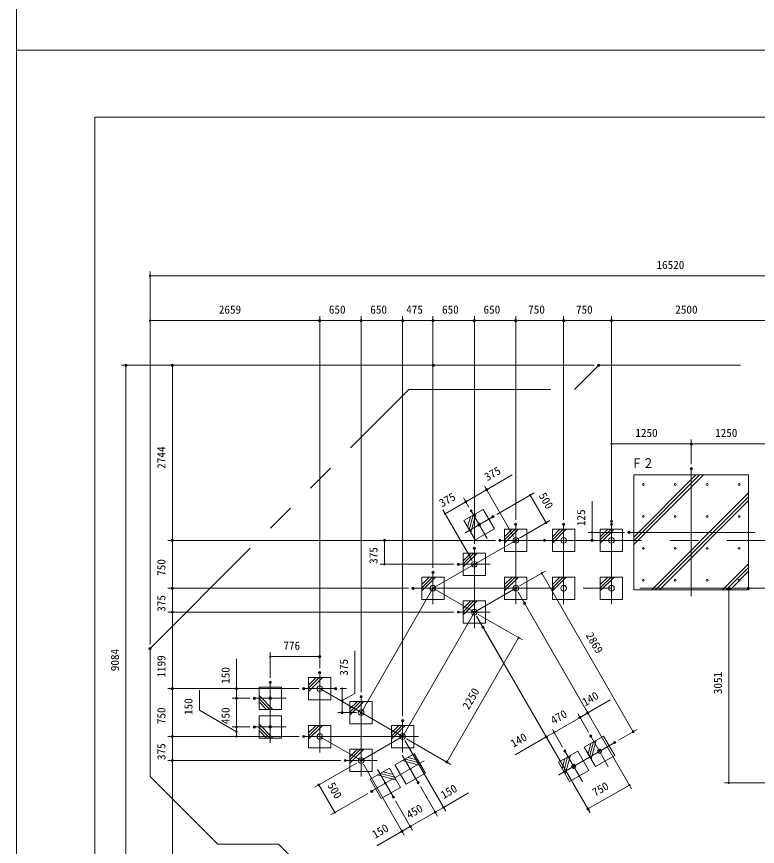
# Model space of a CAD drawing. Units: millimetres on the paper, scale 1:70. Extents: x 0 to 420, y -297 to 594.
# Drawn here: x 0 to 165.9, y -178.2 to 7.5 of the extents above; entities that cross this region are included whole.
import ezdxf
from ezdxf.enums import TextEntityAlignment as Align

# ---------------------------------------------------------------- set-up
doc = ezdxf.new("R2010")
doc.units = ezdxf.units.MM
doc.header["$PDMODE"] = 32
doc.header["$PDSIZE"] = 0.5
doc.linetypes.add('USER1', pattern=[50.8, 31.75, -6.35, 6.35, -6.35])
doc.linetypes.add('USER3', pattern=[63.5, 31.75, -6.35, 6.35, -6.35, 6.35, -6.35])
doc.layers.add('DEFPOINTS_3', color=7, linetype='Continuous', lineweight=9)
doc.layers.add('LY_1', color=7, linetype='Continuous', lineweight=9)
doc.styles.add('ＭＳ ゴシック', font='')
doc.styles.get('ＭＳ ゴシック').set_extended_font_data('MS Gothic')

# ---------------------------------------------------------------- blocks, each defined once
blk = doc.blocks.new('-000-_DOTSMALL')
at = {"color": 7, "linetype": 'Continuous', "lineweight": 9}
blk.add_circle((0, 0), 0.0625, dxfattribs=at)
blk.add_circle((0, 0), 0.0625, dxfattribs=at)

msp = doc.modelspace()

# ---------------------------------------------------------------- linework, layer by layer
at = {"layer": 'DEFPOINTS_3'}
for p, q in [((0, 297), (0, 0)), ((0, 0), (420, 0)), ((420, 0), (0, 0)), ((0, 0), (0, -297))]:
    msp.add_line(p, q, dxfattribs=at)
at = {"layer": 'LY_1'}
for p, q in [((17.5, -15), (17.5, -282)), ((402.5, -15), (17.5, -15)), ((163.92, -95.092), (138.206, -95.092)), ((138.206, -95.092), (138.206, -120.806)), ((163.92, -120.806), (163.92, -95.092)), ((104.482, -102.812), (100.152, -105.312)), ((106.982, -107.143), (104.482, -102.812)), ((100.152, -105.312), (102.652, -109.643)), ((102.652, -109.643), (106.982, -107.143)), ((114.278, -107.235), (109.278, -107.235)), ((109.278, -107.235), (109.278, -112.235)), ((114.278, -112.235), (114.278, -107.235)), ((124.992, -107.235), (119.992, -107.235)), ((119.992, -107.235), (119.992, -112.235)), ((124.992, -112.235), (124.992, -107.235)), ((135.706, -107.235), (130.706, -107.235)), ((130.706, -107.235), (130.706, -112.235)), ((135.706, -112.235), (135.706, -107.235)), ((104.999, -112.592), (99.999, -112.592)), ((99.999, -112.592), (99.999, -117.592)), ((104.999, -117.592), (104.999, -112.592)), ((109.278, -112.235), (114.278, -112.235)), ((119.992, -112.235), (124.992, -112.235)), ((130.706, -112.235), (135.706, -112.235)), ((95.72, -117.949), (90.72, -117.949)), ((90.72, -117.949), (90.72, -122.949)), ((95.72, -122.949), (95.72, -117.949)), ((99.999, -117.592), (104.999, -117.592)), ((114.278, -117.949), (109.278, -117.949)), ((109.278, -117.949), (109.278, -122.949)), ((114.278, -122.949), (114.278, -117.949)), ((124.992, -117.949), (119.992, -117.949)), ((119.992, -117.949), (119.992, -122.949)), ((124.992, -122.949), (124.992, -117.949)), ((135.706, -117.949), (130.706, -117.949)), ((130.706, -117.949), (130.706, -122.949)), ((135.706, -122.949), (135.706, -117.949)), ((138.206, -120.806), (163.92, -120.806)), ((90.72, -122.949), (95.72, -122.949)), ((104.999, -123.306), (99.999, -123.306)), ((99.999, -123.306), (99.999, -128.306)), ((104.999, -128.306), (104.999, -123.306)), ((109.278, -122.949), (114.278, -122.949)), ((119.992, -122.949), (124.992, -122.949)), ((130.706, -122.949), (135.706, -122.949)), ((99.999, -128.306), (104.999, -128.306)), ((70.37, -140.429), (65.37, -140.429)), ((65.37, -140.429), (65.37, -145.429)), ((70.37, -145.429), (70.37, -140.429)), ((54.291, -142.571), (54.291, -147.571)), ((59.291, -142.571), (54.291, -142.571)), ((59.291, -147.571), (59.291, -142.571)), ((65.37, -145.429), (70.37, -145.429)), ((79.648, -145.786), (74.648, -145.786)), ((74.648, -145.786), (74.648, -150.786)), ((79.648, -150.786), (79.648, -145.786)), ((54.291, -147.571), (59.291, -147.571)), ((59.291, -149), (54.291, -149)), ((54.291, -149), (54.291, -154)), ((59.291, -154), (59.291, -149)), ((70.37, -151.143), (65.37, -151.143)), ((65.37, -151.143), (65.37, -156.143)), ((70.37, -156.143), (70.37, -151.143)), ((74.648, -150.786), (79.648, -150.786)), ((88.927, -151.143), (83.927, -151.143)), ((83.927, -151.143), (83.927, -156.143)), ((88.927, -156.143), (88.927, -151.143)), ((54.291, -154), (59.291, -154)), ((131.453, -153.529), (127.123, -156.029)), ((133.953, -157.859), (131.453, -153.529)), ((65.37, -156.143), (70.37, -156.143)), ((79.648, -156.5), (74.648, -156.5)), ((74.648, -156.5), (74.648, -161.5)), ((79.648, -161.5), (79.648, -156.5)), ((83.927, -156.143), (88.927, -156.143)), ((84.728, -159.985), (89.058, -157.485)), ((89.058, -157.485), (91.558, -161.815)), ((125.639, -156.886), (121.309, -159.386)), ((128.139, -161.216), (125.639, -156.886)), ((127.123, -156.029), (129.623, -160.359)), ((129.623, -160.359), (133.953, -157.859)), ((130.669, -156.456), (130.05, -156.813)), ((130.05, -156.813), (130.408, -157.432)), ((130.408, -157.432), (131.026, -157.075)), ((131.026, -157.075), (130.669, -156.456)), ((121.309, -159.386), (123.809, -163.716)), ((74.648, -161.5), (79.648, -161.5)), ((79.161, -163.199), (83.491, -160.699)), ((83.491, -160.699), (85.991, -165.03)), ((87.228, -164.315), (84.728, -159.985)), ((123.809, -163.716), (128.139, -161.216)), ((124.854, -159.813), (124.236, -160.17)), ((124.236, -160.17), (124.593, -160.789)), ((124.593, -160.789), (125.211, -160.432)), ((125.211, -160.432), (124.854, -159.813)), ((81.661, -167.53), (79.161, -163.199)), ((91.558, -161.815), (87.228, -164.315)), ((85.991, -165.03), (81.661, -167.53))]:
    msp.add_line(p, q, dxfattribs=at)
at = {"layer": 'LY_1', "lineweight": 18}
for p, q in [((29.878, -132.954), (29.878, -49.541)), ((29.878, -50.541), (265.882, -50.541)), ((29.878, -132.954), (29.878, -59.541)), ((29.878, -60.541), (67.87, -60.541)), ((67.87, -138.357), (67.87, -59.541)), ((67.87, -138.357), (67.87, -59.541)), ((67.87, -60.541), (77.148, -60.541)), ((77.148, -143.714), (77.148, -59.541)), ((77.148, -60.541), (86.427, -60.541)), ((86.427, -149.071), (86.427, -59.541)), ((86.427, -60.541), (93.22, -60.541)), ((93.22, -115.878), (93.22, -59.541)), ((93.22, -60.541), (102.499, -60.541)), ((102.499, -110.521), (102.499, -59.541)), ((102.499, -60.541), (111.778, -60.541)), ((111.778, -105.163), (111.778, -59.541)), ((111.778, -60.541), (122.492, -60.541)), ((122.492, -105.163), (122.492, -59.541)), ((122.492, -60.541), (133.206, -60.541)), ((133.206, -105.163), (133.206, -59.541)), ((133.206, -60.541), (168.92, -60.541)), ((129.355, -70.541), (23.48, -70.541)), ((24.48, -200.308), (24.48, -70.541)), ((92.291, -70.541), (33.878, -70.541)), ((34.878, -109.735), (34.878, -70.541)), ((133.206, -104.449), (133.206, -87.144)), ((151.063, -92.663), (151.063, -87.144)), ((151.063, -92.663), (151.063, -87.144)), ((133.206, -88.144), (151.063, -88.144)), ((151.063, -88.144), (168.92, -88.144)), ((105.242, -98.414), (111.005, -95.086)), ((138.206, -110.686), (153.8, -95.092)), ((138.206, -109.837), (152.951, -95.092)), ((138.206, -108.989), (152.103, -95.092)), ((100.602, -101.093), (105.242, -98.414)), ((111.278, -108.869), (104.742, -97.548)), ((101.281, -102.269), (100.102, -100.227)), ((101.281, -102.269), (100.102, -100.227)), ((107.526, -103.942), (115.864, -99.128)), ((114.998, -99.628), (118.569, -105.814)), ((142.228, -120.806), (163.92, -99.114)), ((143.076, -120.806), (163.92, -99.962)), ((95.963, -103.771), (100.602, -101.093)), ((128.872, -100.962), (128.872, -107.949)), ((143.925, -120.806), (163.92, -100.811)), ((101.999, -114.226), (95.463, -102.905)), ((101.703, -108), (102.839, -103.761)), ((100.996, -106.775), (101.614, -104.468)), ((101.349, -107.387), (102.226, -104.115)), ((112.644, -109.235), (119.435, -105.314)), ((109.278, -110.338), (112.38, -107.235)), ((109.278, -109.631), (111.673, -107.235)), ((109.278, -108.923), (110.966, -107.235)), ((119.992, -110.338), (123.095, -107.235)), ((119.992, -109.631), (122.388, -107.235)), ((119.992, -108.923), (121.68, -107.235)), ((130.706, -110.338), (133.809, -107.235)), ((130.706, -109.631), (133.102, -107.235)), ((130.706, -108.923), (132.395, -107.235)), ((136.135, -107.949), (128.015, -107.949)), ((128.872, -107.949), (128.872, -109.735)), ((107.206, -109.735), (33.878, -109.735)), ((107.206, -109.735), (33.878, -109.735)), ((34.878, -120.449), (34.878, -109.735)), ((107.206, -109.735), (81.375, -109.735)), ((82.375, -115.092), (82.375, -109.735)), ((99.999, -115.695), (103.101, -112.592)), ((99.999, -114.988), (102.394, -112.592)), ((99.999, -114.281), (101.687, -112.592)), ((97.927, -115.092), (81.375, -115.092)), ((158.067, -120.806), (163.92, -114.953)), ((112.644, -119.949), (118.444, -116.6)), ((158.915, -120.806), (163.92, -115.801)), ((161.963, -118.607), (163.92, -116.65)), ((90.72, -121.052), (93.823, -117.949)), ((90.72, -120.345), (93.116, -117.949)), ((90.72, -119.638), (92.408, -117.949)), ((109.278, -121.052), (112.38, -117.949)), ((109.278, -120.345), (111.673, -117.949)), ((109.278, -119.638), (110.966, -117.949)), ((117.578, -117.1), (138.071, -152.595)), ((119.992, -121.052), (123.095, -117.949)), ((119.992, -120.345), (122.388, -117.949)), ((119.992, -119.638), (121.68, -117.949)), ((130.706, -121.052), (133.809, -117.949)), ((130.706, -120.345), (133.102, -117.949)), ((130.706, -119.638), (132.395, -117.949)), ((159.764, -120.806), (161.721, -118.849)), ((87.78, -120.449), (33.878, -120.449)), ((34.878, -125.806), (34.878, -120.449)), ((162.837, -120.449), (158.485, -120.449)), ((159.485, -164.035), (159.485, -120.449)), ((112.278, -121.315), (137.714, -165.373)), ((99.999, -126.409), (103.101, -123.306)), ((99.999, -125.702), (102.394, -123.306)), ((99.999, -124.995), (101.687, -123.306)), ((97.927, -125.806), (33.878, -125.806)), ((34.878, -142.929), (34.878, -125.806)), ((114.242, -124.717), (128.252, -148.985)), ((102.999, -126.672), (128.436, -170.73)), ((103.365, -126.306), (113.287, -132.035)), ((112.421, -131.535), (96.35, -159.372)), ((104.963, -130.075), (119.116, -154.589)), ((56.791, -140.5), (56.791, -134.767)), ((67.87, -138.357), (67.87, -134.767)), ((75.728, -143.979), (75.728, -134.436)), ((49.245, -142.929), (49.245, -136.272)), ((56.791, -135.767), (67.87, -135.767)), ((65.37, -143.531), (68.472, -140.429)), ((65.37, -142.824), (67.765, -140.429)), ((65.37, -142.117), (67.058, -140.429)), ((63.298, -142.929), (33.878, -142.929)), ((34.878, -153.643), (34.878, -142.929)), ((63.298, -142.929), (48.245, -142.929)), ((49.245, -145.071), (49.245, -142.929)), ((72.441, -142.929), (73.908, -142.929)), ((72.908, -142.929), (72.908, -148.286)), ((40.935, -147.774), (40.935, -143.237)), ((57.394, -147.571), (54.291, -144.469)), ((72.908, -145.607), (75.728, -143.979)), ((52.22, -145.071), (48.245, -145.071)), ((52.22, -145.071), (48.245, -145.071)), ((49.245, -151.5), (49.245, -145.071)), ((56.687, -147.571), (54.291, -145.176)), ((55.98, -147.571), (54.291, -145.883)), ((74.648, -148.888), (77.751, -145.786)), ((74.648, -148.181), (77.044, -145.786)), ((74.648, -147.474), (76.337, -145.786)), ((127.895, -148.366), (132.916, -145.467)), ((49.245, -152.571), (40.935, -147.774)), ((76.148, -148.286), (71.908, -148.286)), ((128.074, -152.676), (125.663, -148.5)), ((126.163, -149.366), (127.895, -148.366)), ((120.348, -152.723), (126.163, -149.366)), ((52.22, -151.5), (48.245, -151.5)), ((52.22, -151.5), (48.245, -151.5)), ((49.245, -153.643), (49.245, -151.5)), ((57.394, -154), (54.291, -150.897)), ((56.687, -154), (54.291, -151.604)), ((65.37, -154.246), (68.472, -151.143)), ((65.37, -153.539), (67.765, -151.143)), ((65.37, -152.831), (67.058, -151.143)), ((83.927, -154.246), (87.03, -151.143)), ((83.927, -153.539), (86.323, -151.143)), ((83.927, -152.831), (85.616, -151.143)), ((122.259, -156.033), (119.991, -152.104)), ((134.807, -154.48), (138.937, -152.095)), ((63.298, -153.643), (33.878, -153.643)), ((34.878, -159), (34.878, -153.643)), ((63.298, -153.643), (48.245, -153.643)), ((55.98, -154), (54.291, -152.311)), ((87.293, -154.143), (97.216, -159.872)), ((118.616, -153.723), (111.67, -157.733)), ((120.348, -152.723), (118.616, -153.723)), ((86.927, -154.509), (96.081, -170.364)), ((127.968, -157.491), (128.586, -155.184)), ((128.321, -158.103), (129.198, -154.831)), ((128.675, -158.716), (129.81, -154.477)), ((74.648, -159.603), (77.751, -156.5)), ((74.648, -158.896), (77.044, -156.5)), ((74.648, -158.189), (76.337, -156.5)), ((122.86, -162.073), (123.996, -157.835)), ((72.577, -159), (33.878, -159)), ((34.878, -200.308), (34.878, -159)), ((76.282, -159.5), (66.816, -164.965)), ((90.609, -160.172), (86.371, -159.036)), ((90.256, -159.56), (86.983, -158.683)), ((89.902, -158.947), (87.596, -158.329)), ((122.153, -160.848), (122.771, -158.542)), ((122.506, -161.461), (123.383, -158.188)), ((77.648, -159.866), (86.802, -175.721)), ((84.335, -162.162), (82.028, -161.544)), ((85.042, -163.386), (80.804, -162.251)), ((84.689, -162.774), (81.416, -161.897)), ((71.254, -170.651), (67.682, -164.465)), ((90.429, -164.859), (94.225, -171.435)), ((137.214, -164.507), (127.936, -169.864)), ((167.998, -164.035), (158.485, -164.035)), ((78.617, -166.4), (70.388, -171.151)), ((101.229, -166.237), (95.581, -169.498)), ((84.861, -168.073), (88.658, -174.65)), ((93.725, -170.569), (88.158, -173.784)), ((95.581, -169.498), (93.725, -170.569)), ((88.158, -173.784), (86.302, -174.855)), ((86.302, -174.855), (80.675, -178.104))]:
    msp.add_line(p, q, dxfattribs=at)
at = {"layer": 'LY_1', "linetype": 'USER3', "lineweight": 18}
for p, q in [((124.912, -75.985), (130.355, -70.541)), ((130.355, -70.541), (216.09, -70.541)), ((29.878, -133.954), (87.847, -75.985)), ((87.847, -75.985), (124.912, -75.985)), ((29.878, -162.618), (29.878, -133.954)), ((45.032, -177.771), (29.878, -162.618)), ((58.654, -177.771), (45.032, -177.771)), ((72.513, -191.63), (58.654, -177.771))]:
    msp.add_line(p, q, dxfattribs=at)
at = {"layer": 'LY_1', "linetype": 'USER1', "lineweight": 18}
for p, q in [((151.063, -122.235), (151.063, -93.663)), ((105.352, -109.32), (101.781, -103.135)), ((106.66, -104.442), (100.474, -108.013)), ((111.778, -124.021), (111.778, -106.163)), ((122.492, -124.021), (122.492, -106.163)), ((133.206, -124.021), (133.206, -106.163)), ((136.778, -107.949), (165.349, -107.949)), ((93.22, -120.449), (111.778, -109.735)), ((108.206, -109.735), (205.061, -109.735)), ((102.499, -129.378), (102.499, -111.521)), ((98.927, -115.092), (106.07, -115.092)), ((93.22, -124.021), (93.22, -116.878)), ((93.22, -120.449), (77.148, -148.286)), ((88.78, -120.449), (205.061, -120.449)), ((102.499, -125.806), (93.22, -120.449)), ((102.499, -125.806), (111.778, -120.449)), ((102.499, -125.806), (86.427, -153.643)), ((98.927, -125.806), (106.07, -125.806)), ((67.87, -157.214), (67.87, -139.357)), ((56.791, -155.071), (56.791, -141.5)), ((64.298, -142.929), (71.441, -142.929)), ((86.427, -153.643), (67.87, -142.929)), ((77.148, -162.571), (77.148, -144.714)), ((60.362, -145.071), (53.22, -145.071)), ((86.427, -157.214), (86.427, -150.071)), ((60.362, -151.5), (53.22, -151.5)), ((64.298, -153.643), (89.999, -153.643)), ((67.862, -153.643), (77.141, -159)), ((77.148, -159), (86.427, -153.643)), ((132.503, -160.346), (128.574, -153.542)), ((133.941, -154.98), (121.321, -162.265)), ((86.357, -157.807), (89.929, -163.993)), ((126.688, -163.703), (122.759, -156.899)), ((73.577, -159), (80.72, -159)), ((79.483, -165.9), (91.236, -159.114)), ((80.79, -161.021), (84.361, -167.207))]:
    msp.add_line(p, q, dxfattribs=at)
at = {"layer": 'LY_1', "lineweight": 18}
for centre, radius in [((140.349, -97.235), 0.194), ((147.492, -97.235), 0.194), ((154.635, -97.235), 0.194), ((161.778, -97.235), 0.194), ((140.349, -104.378), 0.194), ((147.492, -104.378), 0.194), ((154.635, -104.378), 0.194), ((161.778, -104.378), 0.194), ((103.567, -106.228), 0.305), ((140.349, -111.521), 0.194), ((147.492, -111.521), 0.194), ((154.635, -111.521), 0.194), ((161.778, -111.521), 0.194), ((140.349, -118.663), 0.194), ((147.492, -118.663), 0.194), ((154.635, -118.663), 0.194), ((161.778, -118.663), 0.194), ((56.791, -145.071), 0.305), ((56.791, -151.5), 0.305)]:
    msp.add_circle(centre, radius, dxfattribs=at)
at = {"layer": 'LY_1'}
for centre, radius in [((111.778, -109.735), 0.636), ((122.492, -109.735), 0.636), ((133.206, -109.735), 0.636), ((102.499, -115.092), 0.636), ((93.22, -120.449), 0.636), ((111.778, -120.449), 0.636), ((122.492, -120.449), 0.636), ((133.206, -120.449), 0.636), ((102.499, -125.806), 0.636), ((67.87, -142.929), 0.636), ((77.148, -148.286), 0.636), ((67.87, -153.643), 0.636), ((86.427, -153.643), 0.636), ((77.148, -159), 0.636), ((88.143, -160.9), 0.194), ((82.576, -164.114), 0.194)]:
    msp.add_circle(centre, radius, dxfattribs=at)
for p in [(67.87, -60.541), (77.148, -60.541), (86.427, -60.541), (93.22, -60.541), (102.499, -60.541), (111.778, -60.541), (122.492, -60.541), (133.206, -60.541), (24.48, -70.541), (34.878, -70.541), (93.291, -70.541), (130.355, -70.541), (151.063, -88.144), (151.063, -93.663), (151.063, -93.663), (105.242, -98.414), (100.602, -101.093), (101.781, -103.135), (101.781, -103.135), (106.66, -104.442), (118.569, -105.814), (133.206, -105.449), (111.778, -106.163), (111.778, -106.163), (122.492, -106.163), (122.492, -106.163), (133.206, -106.163), (133.206, -106.163), (137.135, -107.949), (34.878, -109.735), (82.375, -109.735), (108.206, -109.735), (108.206, -109.735), (108.206, -109.735), (111.778, -109.735), (111.778, -109.735), (118.206, -109.735), (128.872, -109.735), (102.499, -111.521), (102.499, -111.521), (98.927, -115.092), (102.499, -115.092), (93.22, -116.878), (93.22, -116.878), (34.878, -120.449), (88.78, -120.449), (88.78, -120.449), (111.778, -120.449), (111.778, -120.449), (159.485, -120.449), (163.837, -120.449), (113.742, -123.851), (34.878, -125.806), (98.927, -125.806), (98.927, -125.806), (102.499, -125.806), (102.499, -125.806), (104.463, -129.209), (29.878, -133.954), (29.878, -133.954), (67.87, -135.767), (67.87, -139.357), (67.87, -139.357), (67.87, -139.357), (34.878, -142.929), (49.245, -142.929), (56.791, -141.5), (64.298, -142.929), (64.298, -142.929), (64.298, -142.929), (71.441, -142.929), (49.245, -145.071), (53.22, -145.071), (53.22, -145.071), (77.148, -144.714), (77.148, -144.714), (72.908, -148.286), (77.148, -148.286), (127.895, -148.366), (86.427, -150.071), (86.427, -150.071), (126.163, -149.366), (49.245, -151.5), (53.22, -151.5), (53.22, -151.5), (34.878, -153.643), (64.298, -153.643), (64.298, -153.643), (64.298, -153.643), (86.427, -153.643), (86.427, -153.643), (118.616, -153.723), (128.574, -153.542), (128.574, -153.542), (138.071, -152.595), (133.941, -154.98), (122.759, -156.899), (122.759, -156.899), (34.878, -159), (34.878, -159), (73.577, -159), (77.148, -159), (77.148, -159), (96.35, -159.372), (67.682, -164.465), (89.929, -163.993), (79.483, -165.9), (84.361, -167.207), (93.725, -170.569), (93.725, -170.569), (127.936, -169.864), (88.158, -173.784), (88.158, -173.784), (86.302, -174.855)]:
    msp.add_point(p, dxfattribs=at)

# ---------------------------------------------------------------- block references
for p, xscale, yscale, rotation in [((29.878, -50.541), 2.32, 2.32, 180), ((29.878, -60.541), 2.32, 2.32, 180), ((67.87, -60.541), 2.32, 2.32, 180), ((77.148, -60.541), 2.32, 2.32, 180), ((86.427, -60.541), 2.32, 2.32, 180), ((93.22, -60.541), 2.32, 2.32, 180), ((102.499, -60.541), 2.32, 2.32, 180), ((111.778, -60.541), 2.32, 2.32, 180), ((122.492, -60.541), 2.32, 2.32, 180), ((133.206, -60.541), 2.32, 2.32, 180), ((24.48, -70.541), 2.32, 2.32, 90), ((34.878, -70.541), 2.32, 2.32, 90), ((133.206, -88.144), 2.32, 2.32, 180), ((151.063, -88.144), 2.32, 2.32, 180), ((105.242, -98.414), 2.32, 2.32, 30), ((114.998, -99.628), 2.32, 2.32, 120), ((100.602, -101.093), 2.32, 2.32, 210), ((100.602, -101.093), 2.32, 2.32, 30), ((95.963, -103.771), 2.32, 2.32, 210), ((118.569, -105.814), 2.32, 2.32, 300), ((128.872, -107.949), 2.32, 2.32, 90), ((34.878, -109.735), 2.32, 2.32, 270), ((34.878, -109.735), 2.32, 2.32, 90), ((82.375, -109.735), 2.32, 2.32, 90), ((128.872, -109.735), 2.32, 2.32, 270), ((82.375, -115.092), 2.32, 2.32, 270), ((117.578, -117.1), 2.32, 2.32, 120), ((34.878, -120.449), 2.32, 2.32, 270), ((34.878, -120.449), 2.32, 2.32, 90), ((159.485, -120.449), 2.32, 2.32, 90), ((34.878, -125.806), 2.32, 2.32, 270), ((34.878, -125.806), 2.32, 2.32, 90), ((112.421, -131.535), 2.32, 2.32, 60), ((56.791, -135.767), 2.32, 2.32, 180), ((34.878, -142.929), 2.32, 2.32, 270), ((34.878, -142.929), 2.32, 2.32, 90), ((49.245, -142.929), 2.32, 2.32, 90), ((72.908, -142.929), 2.32, 2.32, 90), ((49.245, -145.071), 2.32, 2.32, 90), ((49.245, -145.071), 2.32, 2.32, 270), ((72.908, -145.607), 2.5, 2.5, 210), ((72.908, -148.286), 2.32, 2.32, 270), ((127.895, -148.366), 2.32, 2.32, 30), ((126.163, -149.366), 2.32, 2.32, 210), ((126.163, -149.366), 2.32, 2.32, 30), ((49.245, -151.5), 2.32, 2.32, 270), ((49.245, -151.5), 2.32, 2.32, 90), ((34.878, -153.643), 2.32, 2.32, 270), ((34.878, -153.643), 2.32, 2.32, 90), ((49.245, -152.571), 2.5, 2.5, 330), ((49.245, -153.643), 2.32, 2.32, 270), ((118.616, -153.723), 2.32, 2.32, 210), ((120.348, -152.723), 2.32, 2.32, 30), ((120.348, -152.723), 2.32, 2.32, 210), ((138.071, -152.595), 2.32, 2.32, 300), ((34.878, -159), 2.32, 2.32, 270), ((34.878, -159), 2.32, 2.32, 90), ((96.35, -159.372), 2.32, 2.32, 240), ((67.682, -164.465), 2.32, 2.32, 120), ((137.214, -164.507), 2.32, 2.32, 30), ((159.485, -164.035), 2.32, 2.32, 270), ((71.254, -170.651), 2.32, 2.32, 300), ((93.725, -170.569), 2.32, 2.32, 30), ((93.725, -170.569), 2.32, 2.32, 210), ((95.581, -169.498), 2.32, 2.32, 30), ((127.936, -169.864), 2.32, 2.32, 210), ((88.158, -173.784), 2.32, 2.32, 210), ((88.158, -173.784), 2.32, 2.32, 30), ((86.302, -174.855), 2.32, 2.32, 210)]:
    msp.add_blockref('-000-_DOTSMALL', p, dxfattribs=dict(at, xscale=xscale, yscale=yscale, rotation=rotation))
at = {"layer": 'LY_1', "xscale": 2.32, "yscale": 2.32}
for p in [(67.87, -60.541), (77.148, -60.541), (86.427, -60.541), (93.22, -60.541), (102.499, -60.541), (111.778, -60.541), (122.492, -60.541), (133.206, -60.541), (151.063, -88.144), (67.87, -135.767)]:
    msp.add_blockref('-000-_DOTSMALL', p, dxfattribs=at)

# ---------------------------------------------------------------- texts
at = {"layer": 'LY_1', "style": 'ＭＳ ゴシック'}
for s, p in [('16520', (143.292, -49.541)), ('2659', (45.291, -59.541)), ('650', (69.924, -59.541)), ('650', (79.203, -59.541)), ('475', (87.24, -59.541)), ('650', (95.274, -59.541)), ('650', (104.553, -59.541)), ('750', (114.55, -59.541)), ('750', (125.264, -59.541)), ('2500', (147.491, -59.541)), ('1250', (138.558, -87.144)), ('1250', (156.415, -87.144)), ('776', (59.747, -134.767))]:
    msp.add_text(s, height=1.833, dxfattribs=at).set_placement(p, align=Align.BOTTOM_LEFT)
for s, rotation, p in [('2744', 90, (33.878, -93.721)), ('375', 30, (105.67, -97.012)), ('375', 30, (95.545, -102.858)), ('500', 300, (116.358, -99.984)), ('125', 90, (127.872, -106.545)), ('375', 90, (81.375, -114.997)), ('750', 90, (33.878, -117.677)), ('375', 90, (33.878, -125.711)), ('2869', 300, (126.899, -131.244)), ('9084', 90, (23.48, -139.016)), ('1199', 90, (33.878, -140.445)), ('375', 90, (74.728, -140.02)), ('150', 90, (48.245, -141.851)), ('3051', 90, (158.485, -144.159)), ('2250', 60, (101.724, -148.063)), ('140', 30, (127.584, -147.391)), ('150', 90, (39.935, -148.816)), ('750', 90, (33.878, -150.87)), ('450', 90, (48.245, -150.87)), ('470', 30, (120.517, -151.471)), ('140', 30, (111.535, -156.657)), ('375', 90, (33.878, -158.905)), ('500', 300, (69.042, -164.821)), ('150', 30, (95.898, -168.16)), ('750', 30, (129.837, -167.612)), ('450', 30, (88.203, -172.603)), ('150', 30, (80.539, -177.028))]:
    msp.add_text(s, height=1.833, rotation=rotation, dxfattribs=at).set_placement(p, align=Align.BOTTOM_LEFT)
at = {"layer": 'LY_1', "style": 'ＭＳ ゴシック', "width": 0.85}
msp.add_text('Ｆ２', height=2.199, dxfattribs=at).set_placement((137.633, -94.207), align=Align.BOTTOM_LEFT)

doc.saveas('drawing.dxf')
